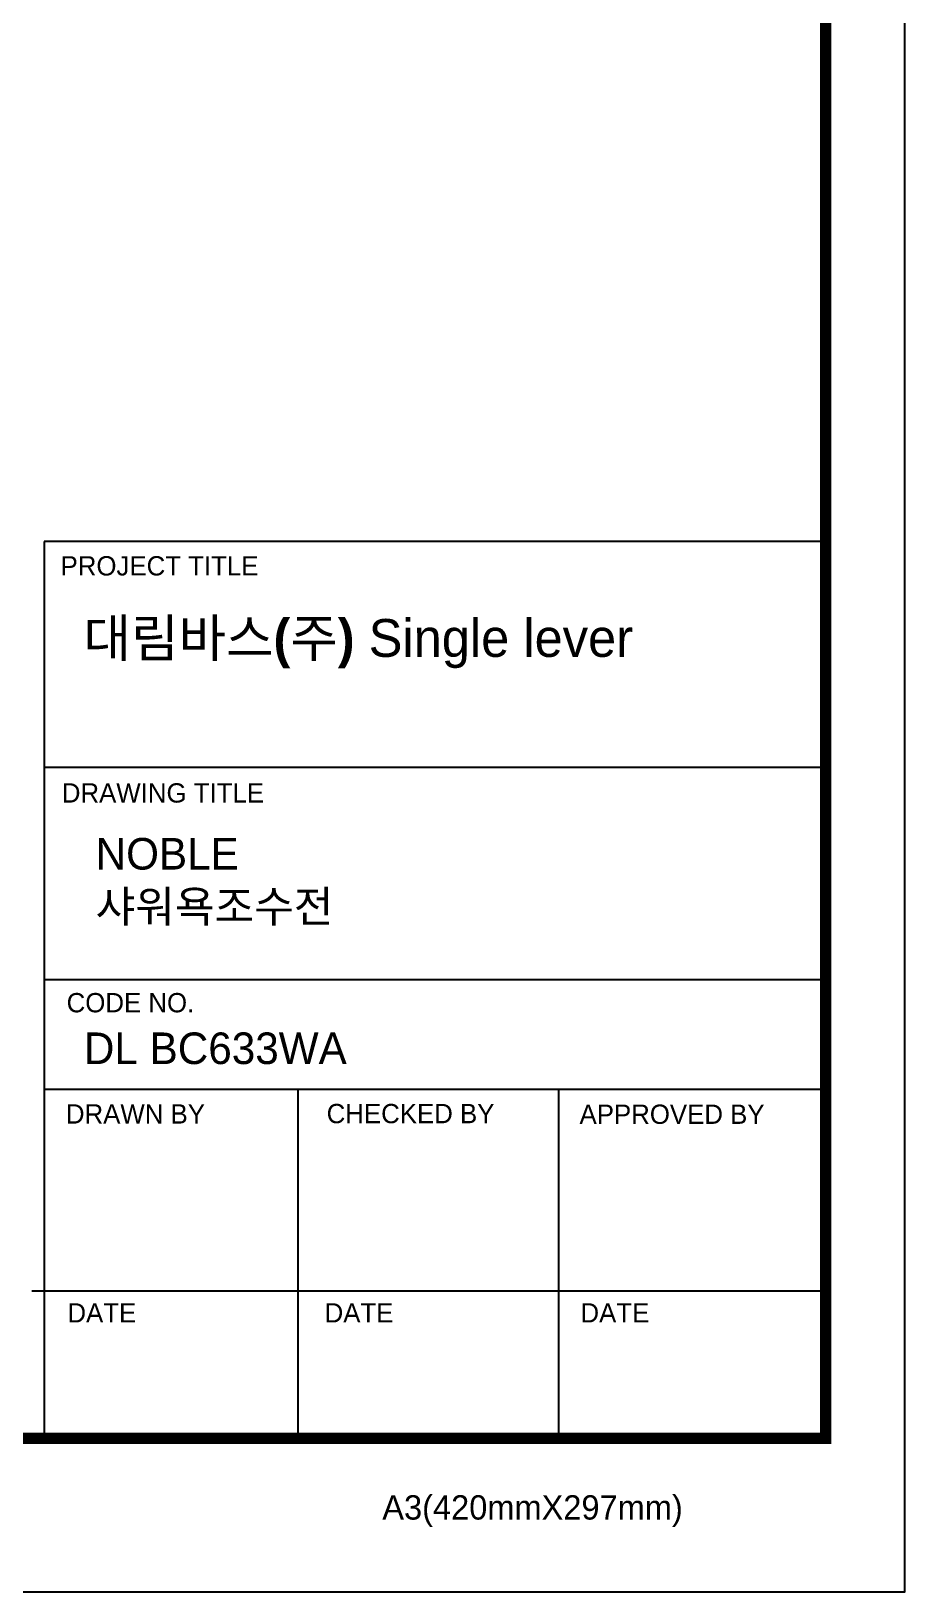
# Model space of a CAD drawing. Extents: x 1168 to 2296, y 0 to 827.
# Drawn here: x 2094.6 to 2296.2, y 0 to 360.1 of the extents above; entities that cross this region are included whole.
import ezdxf

# ---------------------------------------------------------------- set-up
doc = ezdxf.new("R2010")
doc.units = 0
doc.header["$LTSCALE"] = 10
doc.header["$MEASUREMENT"] = 0
doc.layers.get('0').update_dxf_attribs({"linetype": 'CONTINUOUS'})
doc.styles.add('Daelim Dimension', font='')
doc.styles.get('Daelim Dimension').set_extended_font_data('나눔고딕')

msp = doc.modelspace()

# ---------------------------------------------------------------- linework, layer by layer
at = {"color": 5, "lineweight": -3, "ltscale": 40}
for p, q in [((2277.9, 242.36), (2097.55, 242.36)), ((2277.9, 190.24), (2097.55, 190.24)), ((2277.9, 190.24), (2097.55, 190.24)), ((2277.9, 141.2), (2097.55, 141.2)), ((2277.9, 141.2), (2097.55, 141.2)), ((2277.9, 115.91), (2097.55, 115.91)), ((2277.9, 115.91), (2097.55, 115.91)), ((2156.13, 115.91), (2156.13, 35.4)), ((2216.25, 115.91), (2216.25, 35.4)), ((2277.9, 69.4), (2094.7, 69.4)), ((2277.9, 69.4), (2098.96, 69.4)), ((2277.9, 35.4), (2123.34, 35.4))]:
    msp.add_line(p, q, dxfattribs=at)
at = {"color": 5, "lineweight": -3, "ltscale": 0.5}
msp.add_line((2097.55, 242.36), (2097.55, 34.31), dxfattribs=at)
at = {"lineweight": -3, "ltscale": 0.5}
msp.add_lwpolyline([(1167.75, 0), (2296.15, 0), (2296.15, 826.8), (1167.75, 826.8)], close=True, dxfattribs=at)
at = {"color": 5, "linetype": 'ByBlock', "lineweight": -3, "const_width": 2.6}
msp.add_lwpolyline([(1185.9, 35.4), (2277.9, 35.4), (2277.9, 807.6), (1185.9, 807.6)], close=True, dxfattribs=at)

# ---------------------------------------------------------------- texts
at = {"color": 5, "lineweight": -3, "ltscale": 40, "style": 'Daelim Dimension'}
for s, height, p in [('PROJECT TITLE', 4.453, (2101.37, 234.51)), ('DRAWING TITLE', 4.453, (2101.66, 182.11)), ('CODE NO.', 4.453, (2102.77, 133.71)), ('DRAWN BY', 4.453, (2102.6, 108.04)), ('CHECKED BY', 4.453, (2162.76, 108.12)), ('APPROVED BY', 4.453, (2221.11, 107.97)), ('DATE', 4.453, (2102.95, 62.14)), ('DATE', 4.453, (2162.29, 62.14)), ('DATE', 4.453, (2221.32, 62.14)), ('A3(420mmX297mm)', 5.6201, (2175.6, 16.66))]:
    msp.add_text(s, height=height, dxfattribs=at).set_placement(p)
at = {"lineweight": -3, "attachment_point": 1, "style": 'Daelim Dimension'}
for s, insert, char_height, width in [('{\\fPretendard Variable SemiBold|b0|i0|c129|p2;\\C7;대림바스(주)} Single lever', (2106.67, 224.46), 8.7291, 140.2959), (' NOBLE\\P 샤워욕조수전 ', (2106.75, 173.94), 7.287, 122.6352), ('DL BC633WA', (2106.75, 129.06), 7.287, 122.6352)]:
    msp.add_mtext(s, dxfattribs=dict(at, insert=insert, char_height=char_height, width=width))

doc.saveas('drawing.dxf')
